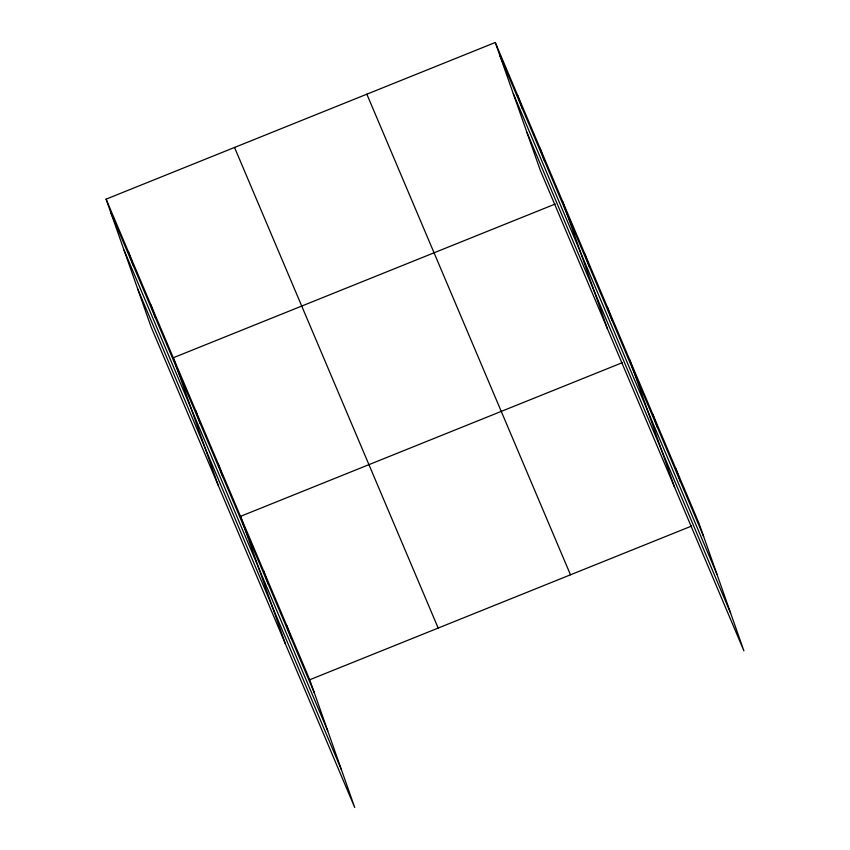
<?xml version="1.0" encoding="UTF-8"?>
<svg xmlns="http://www.w3.org/2000/svg" width="850" height="850" viewBox="0 0 850 850"><rect width="100%" height="100%" fill="white"/><g stroke="black" fill="none" stroke-linecap="round" stroke-linejoin="round"><path stroke-width="1.27" d="M106.091 199.155L309.74 679.756L354.726 807.5L151.077 326.889L106.091 199.155L495.274 42.5L698.923 523.111L743.909 650.845L540.26 170.244L495.274 42.5M555.209 204.032L173.294 357.754L218.28 485.488M622.412 362.631L240.497 516.354L285.483 644.088M309.74 679.756L691.656 526.033M499.959 55.792L703.598 536.392M513.251 93.553L716.901 574.164M526.957 132.472L730.607 613.084M366.849 94.191L570.488 574.802M234.526 147.454L438.175 628.065M110.776 212.436L314.415 693.048M124.068 250.208L327.717 730.819M137.774 289.117L341.424 769.728M675.846 468.637L680.521 481.929M652.768 414.173L657.443 427.454M629.68 359.699L674.666 487.443M607.282 306.839L611.957 320.121M584.885 253.969L589.56 267.251M562.477 201.099L607.463 328.844M540.079 148.229L544.754 161.521M517.682 95.37L522.357 108.651M286.663 625.292L291.337 638.573M263.574 570.817L268.26 584.109M218.099 463.484L222.774 476.776M195.702 410.614L200.377 423.906M150.896 304.884L155.571 318.176M128.488 252.014L133.174 265.306"/></g></svg>
